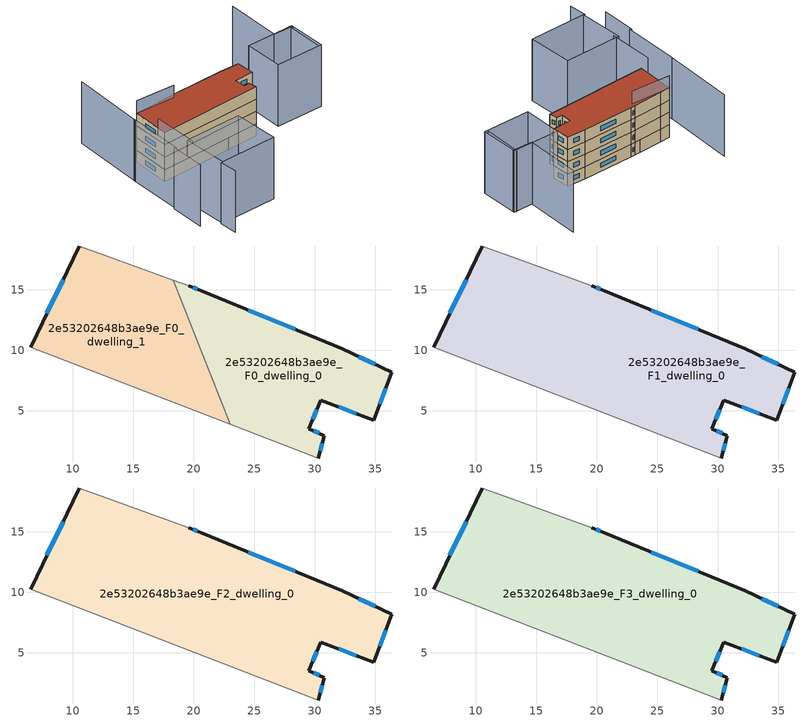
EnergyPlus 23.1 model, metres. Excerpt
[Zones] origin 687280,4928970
2e53202648b3ae9e_F0_dwelling_0
 floor ground (EU_floor_Construction): 32.27,10.11 36.39,8.18 34.89,4.21 30.53,5.85 29.51,3.5 30.81,2.94 30.32,1.08 23.04,3.89 18.31,15.8 19.61,15.32 20.64,14.9 z0
 wall outside (EU_wall_Construction): 30.32,1.08 30.81,2.94 29.51,3.5 30.53,5.85 34.89,4.21 36.39,8.18 32.27,10.11 20.64,14.9 19.61,15.32 z0:3
 wall adiabatic (EU_wall_Construction): 23.04,3.89 30.32,1.08 / 19.61,15.32 18.31,15.8 z0:3
 wall to 2e53202648b3ae9e_F0_dwelling_1 (EU_wall_Construction): 18.31,15.8 23.04,3.89 z0:3
 window (EU_Window_Construction): 35.02,8.83 33.65,9.47 / 35.39,5.54 35.89,6.86 / 31.99,5.31 33.44,4.76 / 29.85,4.29 30.19,5.07 / 30.38,3.13 29.95,3.32 / 30.49,1.7 30.65,2.32 / 20.3,15.04 19.96,15.18 / 28.4,11.71 24.52,13.31 z1:2
2e53202648b3ae9e_F0_dwelling_1
 floor ground (EU_floor_Construction): 18.31,15.8 23.04,3.89 6.52,10.24 10.55,18.61 12.85,17.78 z0
 wall outside (EU_wall_Construction): 10.55,18.61 6.52,10.24 z0:3
 wall adiabatic (EU_wall_Construction): 18.31,15.8 12.85,17.78 10.55,18.61 / 6.52,10.24 23.04,3.89 z0:3
 window (EU_Window_Construction): 9.21,15.82 7.87,13.03 z1:2
2e53202648b3ae9e_F1_dwelling_0
 floor to 2e53202648b3ae9e_F0_dwelling_0 (EU_floor_Construction): 32.27,10.11 36.39,8.18 34.89,4.21 30.53,5.85 29.51,3.5 30.81,2.94 30.32,1.08 23.04,3.89 18.31,15.8 19.61,15.32 20.64,14.9 z3
 floor to 2e53202648b3ae9e_F0_dwelling_1 (EU_floor_Construction): 18.31,15.8 23.04,3.89 6.52,10.24 10.55,18.61 12.85,17.78 z3
 wall outside (EU_wall_Construction): 30.32,1.08 30.81,2.94 29.51,3.5 30.53,5.85 34.89,4.21 36.39,8.18 32.27,10.11 20.64,14.9 19.61,15.32 / 10.55,18.61 6.52,10.24 z3:6
 wall adiabatic (EU_wall_Construction): 6.52,10.24 30.32,1.08 / 19.61,15.32 12.85,17.78 10.55,18.61 z3:6
 window (EU_Window_Construction): 35.02,8.83 33.65,9.47 / 35.39,5.54 35.89,6.86 / 31.99,5.31 33.44,4.76 / 29.85,4.29 30.19,5.07 / 30.38,3.13 29.95,3.32 / 30.49,1.7 30.65,2.32 / 9.21,15.82 7.87,13.03 / 20.3,15.04 19.96,15.18 / 28.4,11.71 24.52,13.31 z4:5
2e53202648b3ae9e_F2_dwelling_0
 floor to 2e53202648b3ae9e_F1_dwelling_0 (EU_floor_Construction): 32.27,10.11 36.39,8.18 34.89,4.21 30.53,5.85 29.51,3.5 30.81,2.94 30.32,1.08 6.52,10.24 10.55,18.61 12.85,17.78 19.61,15.32 20.64,14.9 z6
 wall outside (EU_wall_Construction): 30.32,1.08 30.81,2.94 29.51,3.5 30.53,5.85 34.89,4.21 36.39,8.18 32.27,10.11 20.64,14.9 19.61,15.32 / 10.55,18.61 6.52,10.24 z6:9
 wall adiabatic (EU_wall_Construction): 6.52,10.24 30.32,1.08 / 19.61,15.32 12.85,17.78 10.55,18.61 z6:9
 window (EU_Window_Construction): 35.02,8.83 33.65,9.47 / 35.39,5.54 35.89,6.86 / 31.99,5.31 33.44,4.76 / 29.85,4.29 30.19,5.07 / 30.38,3.13 29.95,3.32 / 30.49,1.7 30.65,2.32 / 9.21,15.82 7.87,13.03 / 20.3,15.04 19.96,15.18 / 28.4,11.71 24.52,13.31 z7:8
2e53202648b3ae9e_F3_dwelling_0
 floor to 2e53202648b3ae9e_F2_dwelling_0 (EU_floor_Construction): 32.27,10.11 36.39,8.18 34.89,4.21 30.53,5.85 29.51,3.5 30.81,2.94 30.32,1.08 6.52,10.24 10.55,18.61 12.85,17.78 19.61,15.32 20.64,14.9 z9
 wall outside (EU_wall_Construction): 30.32,1.08 30.81,2.94 29.51,3.5 30.53,5.85 34.89,4.21 36.39,8.18 32.27,10.11 20.64,14.9 19.61,15.32 / 10.55,18.61 6.52,10.24 z9:12
 wall adiabatic (EU_wall_Construction): 6.52,10.24 30.32,1.08 / 19.61,15.32 12.85,17.78 10.55,18.61 z9:12
 window (EU_Window_Construction): 35.02,8.83 33.65,9.47 / 35.39,5.54 35.89,6.86 / 31.99,5.31 33.44,4.76 / 29.85,4.29 30.19,5.07 / 30.38,3.13 29.95,3.32 / 30.49,1.7 30.65,2.32 / 9.21,15.82 7.87,13.03 / 20.3,15.04 19.96,15.18 / 28.4,11.71 24.52,13.31 z10:11
 roof outside (EU_roof_Construction): 34.89,4.21 36.39,8.18 32.27,10.11 20.64,14.9 19.61,15.32 12.85,17.78 10.55,18.61 6.52,10.24 30.32,1.08 30.81,2.94 29.51,3.5 30.53,5.85 z12
shading: -4.02,-11.08 -2.55,-7.22 / 2.19,1.81 6.49,11.63 / 45.57,-5.59 49.67,3.1 / -1.78,3.96 -5.27,-3.68 / 49.9,2.37 45.52,4.41 / 45.52,4.41 51.3,16.82 / 4.17,16.01 -1.61,3.62 / 19.27,14.42 10.55,18.62 / 12.03,31.93 4,15.66 / 10.66,-12.63 -2.23,-7.34 / -2.23,-7.34 1.91,2.74 / 1.91,2.74 14.8,-2.55 / 14.8,-2.55 10.66,-12.63 / 46.27,-5.96 35.64,-1.32 / 35.64,-1.32 39.4,7.28 / 39.4,7.28 50.02,2.63 / 50.02,2.63 46.27,-5.96 z0:15
[Building]
EU S2 Campaign: North Axis=0; Terrain=City; Solar Distribution=FullExterior
[Site:Location]
Bologna: Latitude=44.5; Longitude=11.25; Time Zone=1; Elevation=37
[SizingPeriod:WeatherFileDays]
AnnualSizingPeriod: Begin Month=1; Begin Day of Month=1; End Month=12; End Day of Month=31; Day of Week for Start Day=Monday; Use Weather File Daylight Saving Period=No; Use Weather File Rain and Snow Indicators=No
[MATERIAL]
EU_InternalMass_Material: Roughness=MediumRough; Thickness=0.1; Conductivity=1; Density=1800; Specific Heat=900; Thermal Absorptance=0.9; Solar Absorptance=0.7; Visible Absorptance=0.7
[MATERIAL:NOMASS] Roughness=MediumRough; Thermal Absorptance=0.9; Solar Absorptance=0.7; Visible Absorptance=0.7
Name | Thermal Resistance
EU_wall_NoMass | 0.937881
EU_roof_NoMass | 0.548572
EU_floor_NoMass | 0.71348
[WINDOWMATERIAL:SIMPLEGLAZINGSYSTEM]
EU_Window_SimpleGlazing: UFactor=4.25633; Solar Heat Gain Coefficient=0.85; Visible Transmittance=0.85
[CONSTRUCTION]
EU_wall_Construction: EU_wall_NoMass
EU_roof_Construction: EU_roof_NoMass
EU_floor_Construction: EU_floor_NoMass
EU_InternalMass_Construction: EU_InternalMass_Material
EU_Window_Construction: EU_Window_SimpleGlazing
[ZONE] Type=1; Multiplier=1; Ceiling Height=autocalculate; Floor Area=autocalculate; Part of Total Floor Area=Yes
Name | Volume
2e53202648b3ae9e_F0_dwelling_0 | 364.549
2e53202648b3ae9e_F1_dwelling_0 | 729.093
2e53202648b3ae9e_F2_dwelling_0; 2e53202648b3ae9e_F3_dwelling_0 | 729.104
2e53202648b3ae9e_F0_dwelling_1 | 364.545
[INTERNALMASS] Construction=EU_InternalMass_Construction
Name | Zone or ZoneList | Surface Area
2e53202648b3ae9e_F0_dwelling_0_EU_InternalMass | 2e53202648b3ae9e_F0_dwelling_0 | 121.517
2e53202648b3ae9e_F0_dwelling_1_EU_InternalMass | 2e53202648b3ae9e_F0_dwelling_1 | 121.515
2e53202648b3ae9e_F1_dwelling_0_EU_InternalMass | 2e53202648b3ae9e_F1_dwelling_0 | 243.034
2e53202648b3ae9e_F2_dwelling_0_EU_InternalMass | 2e53202648b3ae9e_F2_dwelling_0 | 243.034
2e53202648b3ae9e_F3_dwelling_0_EU_InternalMass | 2e53202648b3ae9e_F3_dwelling_0 | 243.034
[OTHEREQUIPMENT] Fuel Type=Electricity; Design Level Calculation Method=Watts/Area; Power per Zone Floor Area=1; Fraction Latent=0; Fraction Radiant=0; Fraction Lost=0; Carbon Dioxide Generation Rate=0; EndUse Subcategory=EU_Step8_InternalGains
Name | Zone or ZoneList or Space or SpaceList | Schedule
EU_Step8_InternalGain_2e53202648b3ae9e_F0_dwelling_0_f000 | 2e53202648b3ae9e_F0_dwelling_0 | EU_Step8_GainSchedule_2e53202648b3ae9e_F0_dwelling_0_f000
EU_Step8_InternalGain_2e53202648b3ae9e_F0_dwelling_1_f000 | 2e53202648b3ae9e_F0_dwelling_1 | EU_Step8_GainSchedule_2e53202648b3ae9e_F0_dwelling_1_f000
EU_Step8_InternalGain_2e53202648b3ae9e_F1_dwelling_0_f000 | 2e53202648b3ae9e_F1_dwelling_0 | EU_Step8_GainSchedule_2e53202648b3ae9e_F1_dwelling_0_f000
EU_Step8_InternalGain_2e53202648b3ae9e_F2_dwelling_0_f000 | 2e53202648b3ae9e_F2_dwelling_0 | EU_Step8_GainSchedule_2e53202648b3ae9e_F2_dwelling_0_f000
EU_Step8_InternalGain_2e53202648b3ae9e_F3_dwelling_0_f000 | 2e53202648b3ae9e_F3_dwelling_0 | EU_Step8_GainSchedule_2e53202648b3ae9e_F3_dwelling_0_f000
[ZONEVENTILATION:DESIGNFLOWRATE] Schedule=EU_AlwaysOn; Design Flow Rate Calculation Method=AirChanges/Hour; Air Changes per Hour=0.687892; Ventilation Type=Natural; Fan Pressure Rise=0; Fan Total Efficiency=1; Constant Term Coefficient=1; Temperature Term Coefficient=0; Velocity Term Coefficient=0; Velocity Squared Term Coefficient=0; Minimum Indoor Temperature=-100; Maximum Indoor Temperature=100; Delta Temperature=-100; Minimum Outdoor Temperature=-100; Maximum Outdoor Temperature=100; Maximum Wind Speed=40
Name | Zone or ZoneList or Space or SpaceList
EU_ConstantAir_2e53202648b3ae9e_F0_dwelling_0 | 2e53202648b3ae9e_F0_dwelling_0
EU_ConstantAir_2e53202648b3ae9e_F0_dwelling_1 | 2e53202648b3ae9e_F0_dwelling_1
EU_ConstantAir_2e53202648b3ae9e_F1_dwelling_0 | 2e53202648b3ae9e_F1_dwelling_0
EU_ConstantAir_2e53202648b3ae9e_F2_dwelling_0 | 2e53202648b3ae9e_F2_dwelling_0
EU_ConstantAir_2e53202648b3ae9e_F3_dwelling_0 | 2e53202648b3ae9e_F3_dwelling_0
[HVACTEMPLATE:THERMOSTAT] Constant Heating Setpoint=20; Constant Cooling Setpoint=50
EU_HeatOnly_2e53202648b3ae9e_F0_dwelling_0; EU_HeatOnly_2e53202648b3ae9e_F0_dwelling_1; EU_HeatOnly_2e53202648b3ae9e_F1_dwelling_0; EU_HeatOnly_2e53202648b3ae9e_F2_dwelling_0; EU_HeatOnly_2e53202648b3ae9e_F3_dwelling_0
[HVACTEMPLATE:ZONE:IDEALLOADSAIRSYSTEM] System Availability Schedule=EU_AlwaysOn; Maximum Heating Supply Air Temperature=50; Minimum Cooling Supply Air Temperature=13; Maximum Heating Supply Air Humidity Ratio=0.0156; Minimum Cooling Supply Air Humidity Ratio=0.0077; Heating Limit=NoLimit; Cooling Limit=NoLimit; Heating Availability Schedule=EU_AlwaysOn; Cooling Availability Schedule=EU_CoolingOff; Dehumidification Control Type=ConstantSensibleHeatRatio; Cooling Sensible Heat Ratio=0.7; Dehumidification Setpoint=60; Humidification Control Type=None; Humidification Setpoint=30; Outdoor Air Method=None; Outdoor Air Flow Rate per Person=0.00944; Outdoor Air Flow Rate per Zone Floor Area=0; Outdoor Air Flow Rate per Zone=0; Demand Controlled Ventilation Type=None; Outdoor Air Economizer Type=NoEconomizer; Heat Recovery Type=None; Sensible Heat Recovery Effectiveness=0.7; Latent Heat Recovery Effectiveness=0.65
Name | Template Thermostat
2e53202648b3ae9e_F0_dwelling_0 | EU_HeatOnly_2e53202648b3ae9e_F0_dwelling_0
2e53202648b3ae9e_F0_dwelling_1 | EU_HeatOnly_2e53202648b3ae9e_F0_dwelling_1
2e53202648b3ae9e_F1_dwelling_0 | EU_HeatOnly_2e53202648b3ae9e_F1_dwelling_0
2e53202648b3ae9e_F2_dwelling_0 | EU_HeatOnly_2e53202648b3ae9e_F2_dwelling_0
2e53202648b3ae9e_F3_dwelling_0 | EU_HeatOnly_2e53202648b3ae9e_F3_dwelling_0
[SIZING:ZONE] Zone Cooling Design Supply Air Temperature Input Method=SupplyAirTemperature; Zone Cooling Design Supply Air Temperature=13; Zone Heating Design Supply Air Temperature Input Method=SupplyAirTemperature; Zone Heating Design Supply Air Temperature=50; Zone Cooling Design Supply Air Humidity Ratio=0.008; Zone Heating Design Supply Air Humidity Ratio=0.008; Cooling Design Air Flow Method=DesignDay; Cooling Design Air Flow Rate=0; Cooling Minimum Air Flow per Zone Floor Area=0.000762; Cooling Minimum Air Flow=0; Cooling Minimum Air Flow Fraction=0.2; Heating Design Air Flow Method=DesignDay; Heating Design Air Flow Rate=0; Heating Maximum Air Flow per Zone Floor Area=0.002032; Heating Maximum Air Flow=0.141576; Heating Maximum Air Flow Fraction=0.3; Account for Dedicated Outdoor Air System=No; Dedicated Outdoor Air System Control Strategy=NeutralSupplyAir; Dedicated Outdoor Air Low Setpoint Temperature for Design=autosize; Dedicated Outdoor Air High Setpoint Temperature for Design=autosize; Zone Load Sizing Method=Sensible Load Only No Latent Load; Zone Latent Cooling Design Supply Air Humidity Ratio Input Method=HumidityRatioDifference; Zone Cooling Design Supply Air Humidity Ratio Difference=0.005; Zone Latent Heating Design Supply Air Humidity Ratio Input Method=HumidityRatioDifference; Zone Humidification Design Supply Air Humidity Ratio Difference=0.005
2e53202648b3ae9e_F0_dwelling_0; 2e53202648b3ae9e_F0_dwelling_1; 2e53202648b3ae9e_F1_dwelling_0; 2e53202648b3ae9e_F2_dwelling_0; 2e53202648b3ae9e_F3_dwelling_0
[SCHEDULE:CONSTANT]
Name | Hourly Value
EU_AlwaysOn | 1
EU_CoolingOff | 0
[SCHEDULE:FILE] Column Number=1; Rows to Skip at Top=0; Number of Hours of Data=8760; Column Separator=Comma; Interpolate to Timestep=No; Minutes per Item=60; Adjust Schedule for Daylight Savings=Yes
Name | File
EU_Step8_GainSchedule_2e53202648b3ae9e_F0_dwelling_0_f000 | ../../schedules/2e53202648b3ae9e/2e53202648b3ae9e_F0_dwelling_0_f000_gain.csv
EU_Step8_GainSchedule_2e53202648b3ae9e_F0_dwelling_1_f000 | ../../schedules/2e53202648b3ae9e/2e53202648b3ae9e_F0_dwelling_1_f000_gain.csv
EU_Step8_GainSchedule_2e53202648b3ae9e_F1_dwelling_0_f000 | ../../schedules/2e53202648b3ae9e/2e53202648b3ae9e_F1_dwelling_0_f000_gain.csv
EU_Step8_GainSchedule_2e53202648b3ae9e_F2_dwelling_0_f000 | ../../schedules/2e53202648b3ae9e/2e53202648b3ae9e_F2_dwelling_0_f000_gain.csv
EU_Step8_GainSchedule_2e53202648b3ae9e_F3_dwelling_0_f000 | ../../schedules/2e53202648b3ae9e/2e53202648b3ae9e_F3_dwelling_0_f000_gain.csv
